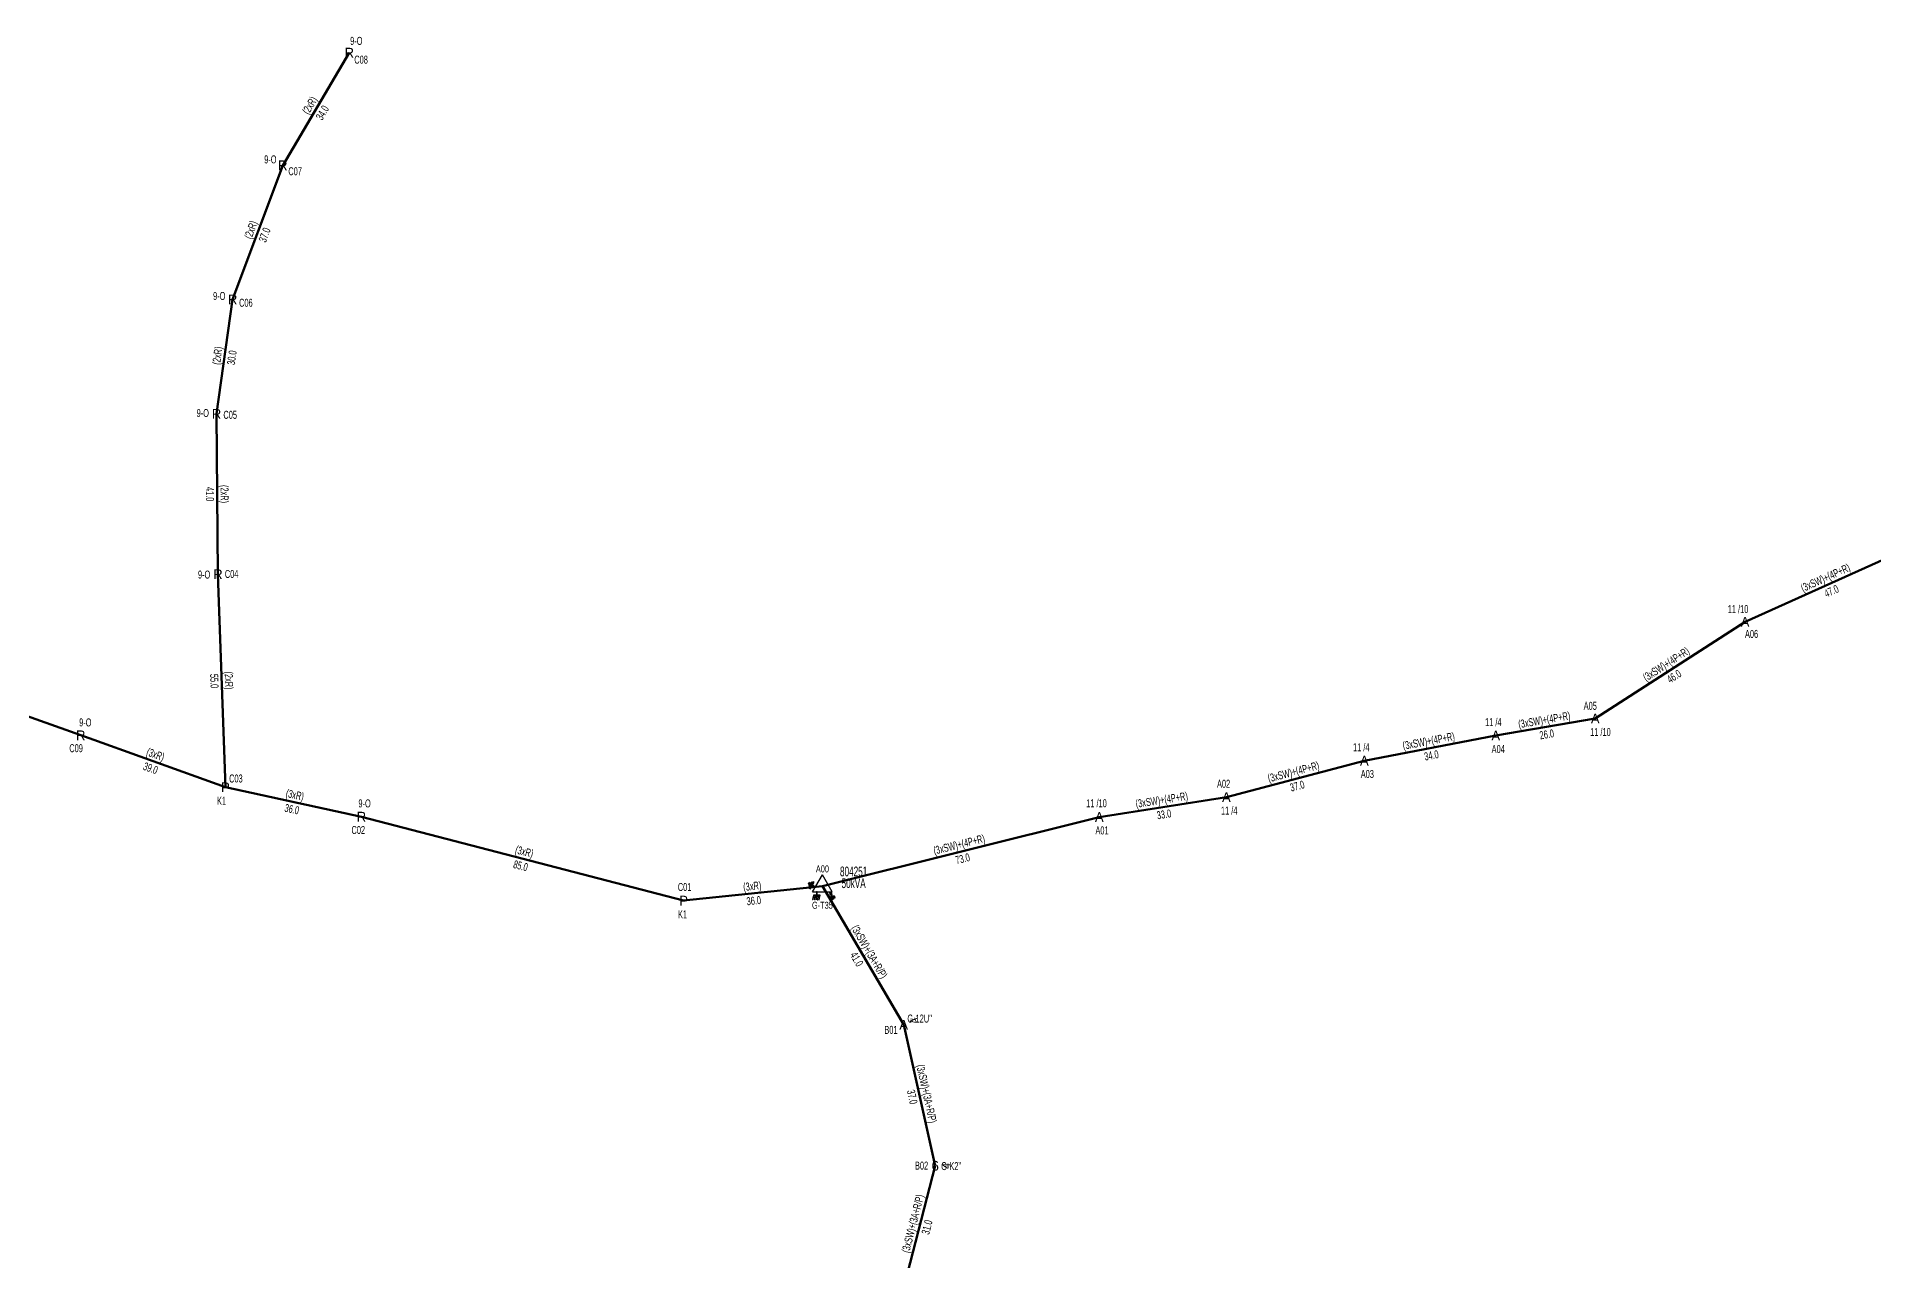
# Model space of a CAD drawing. Header units: millimetres. Extents: x 548672 to 552904, y 4175615 to 4179682.
# Drawn here: x 549734.7 to 550205, y 4176584.2 to 4176897.5 of the extents above; entities that cross this region are included whole.
import ezdxf
from ezdxf.enums import TextEntityAlignment as Align

# ---------------------------------------------------------------- set-up
doc = ezdxf.new("R2010")
doc.units = ezdxf.units.MM
for name, color, linetype, lineweight in [('DIREK_AG_MEVCUT', 120, 'Continuous', 25), ('DIREK_OG_MEVCUT', 16, 'Continuous', 25), ('HAT_AG_HAVAI_MEVCUT', 126, 'Continuous', 50), ('HAT_OG_HAVAI_MEVCUT', 48, 'Continuous', 70), ('TRAFO_MEVCUT', 5, 'Continuous', 30), ('TRAFO_TADILAT_BYSK', 5, 'Continuous', 30)]:
    doc.layers.add(name, color=color, linetype=linetype, lineweight=lineweight)
doc.styles.add('Direk', font='B_CAD')
doc.styles.get("Standard").update_dxf_attribs({"font": 'Arial'})

# ---------------------------------------------------------------- blocks, each defined once
blk = doc.blocks.new('MEV_DIREK')
h = blk.add_hatch(color=32)
h.paths.add_polyline_path([(-2.14, 0.97), (-2.35, 1.09), (-3.31, -0.55), (-3.09, -0.67), (-2.67, 0.06), (-1.89, -0.39), (-1.79, -0.22), (-2.56, 0.23)])
h.paths.add_polyline_path([(-3.46, -0.17), (-3.33, -0.25), (-2.61, 0.99), (-2.74, 1.06)])
h.paths.add_polyline_path([(-3.54, 0.29), (-3.41, 0.22), (-3.05, 0.82), (-3.18, 0.9)])
h.paths.add_polyline_path([(-3.58, 0.81), (-3.66, 0.68), (-3.53, 0.61), (-3.45, 0.74)])
h.paths.add_polyline_path([(-1.51, -2.34), (-2.26, -2.33), (-2.52, -3.47), (-2.42, -3.47), (-2.21, -2.53), (-1.91, -2.54), (-2.12, -3.47), (-2.02, -3.47), (-1.81, -2.54), (-1.51, -2.54), (-1.72, -3.47), (-1.62, -3.48), (-1.41, -2.54), (-1.11, -2.54), (-1.32, -3.48), (-1.22, -3.48), (-1.01, -2.54), (-0.71, -2.55), (-0.92, -3.48), (-0.82, -3.48), (-0.56, -2.35), (-1.31, -2.34), (-1.31, -1.44), (-1.51, -1.44)])
at = {"layer": 'TRAFO_MEVCUT'}
for points in [[(2.35, -1.57), (2.12, -1.92), (2.08, -1.44), (1.94, -1.44), (2.01, -2.32), (2.25, -1.96), (2.31, -2.67), (2.1, -2.67), (2.39, -2.87), (2.4, -2.86), (2.64, -2.49), (2.45, -2.63)], [(2.35, -1.57), (2.12, -1.92), (2.08, -1.44), (1.94, -1.44), (2.01, -2.32), (2.25, -1.96), (2.31, -2.67), (2.1, -2.67), (2.39, -2.87), (1.98, -3.19), (2.2, -3.79), (2.26, -3.74), (2.08, -3.26), (2.26, -3.13), (2.44, -3.6), (2.49, -3.56), (2.32, -3.08), (2.49, -2.94), (2.67, -3.42), (2.73, -3.38), (2.55, -2.9), (2.73, -2.76), (2.91, -3.24), (2.97, -3.2), (2.79, -2.72), (2.97, -2.58), (3.15, -3.06), (3.21, -3.01), (2.98, -2.42), (2.4, -2.86), (2.64, -2.49), (2.45, -2.63)], [(2.97, -2.58), (3.15, -3.06), (3.21, -3.01), (2.98, -2.42), (2.4, -2.86), (2.64, -2.49), (2.45, -2.63), (2.35, -1.57), (2.12, -1.92), (2.08, -1.44), (1.94, -1.44), (2.01, -2.32), (2.25, -1.96), (2.31, -2.67), (2.1, -2.67), (2.39, -2.87), (1.98, -3.19), (2.2, -3.79), (2.26, -3.74), (2.08, -3.26), (2.26, -3.13), (2.44, -3.6), (2.49, -3.56), (2.32, -3.08), (2.49, -2.94), (2.67, -3.42), (2.73, -3.38), (2.55, -2.9), (2.73, -2.76), (2.91, -3.24), (2.97, -3.2), (2.79, -2.72)]]:
    blk.add_hatch(color=32, dxfattribs=at).paths.add_polyline_path(points)
at = {"layer": 'TRAFO_MEVCUT', "linetype": 'Continuous'}
for p, q in [((-2.5, -1.44), (0, 2.89)), ((2.5, -1.44), (0, 2.89)), ((-2.5, -1.44), (2.5, -1.44))]:
    blk.add_line(p, q, dxfattribs=at)
at = {"layer": 'TRAFO_MEVCUT', "color": 32, "flags": 128}
blk.add_lwpolyline([(1.94, -1.44), (2.08, -1.44), (2.12, -1.92), (2.35, -1.57), (2.45, -2.63), (2.64, -2.49), (2.4, -2.86), (2.98, -2.42), (3.21, -3.01), (3.15, -3.06), (2.97, -2.58), (2.79, -2.72), (2.97, -3.2), (2.91, -3.24), (2.73, -2.76), (2.55, -2.9), (2.73, -3.38), (2.67, -3.42), (2.49, -2.94), (2.32, -3.08), (2.49, -3.56), (2.44, -3.6), (2.26, -3.13), (2.08, -3.26), (2.26, -3.74), (2.2, -3.79), (1.98, -3.19), (2.39, -2.87), (2.1, -2.67), (2.31, -2.67), (2.25, -1.96), (2.01, -2.32), (1.94, -1.44)], dxfattribs=at)
at = {"layer": 'TRAFO_TADILAT_BYSK', "color": 32, "flags": 128}
for points in [[(-3.53, 0.61), (-3.45, 0.74), (-3.58, 0.81), (-3.66, 0.68), (-3.53, 0.61)], [(-3.41, 0.22), (-3.05, 0.82), (-3.18, 0.9), (-3.54, 0.29), (-3.41, 0.22)], [(-3.33, -0.25), (-2.61, 0.99), (-2.74, 1.06), (-3.46, -0.17), (-3.33, -0.25)], [(-1.79, -0.22), (-2.56, 0.23), (-2.14, 0.97), (-2.35, 1.09), (-3.31, -0.55), (-3.09, -0.67), (-2.67, 0.06), (-1.89, -0.39), (-1.79, -0.22)], [(-1.31, -1.44), (-1.51, -1.44), (-1.51, -2.34), (-2.26, -2.33), (-2.52, -3.47), (-2.42, -3.47), (-2.21, -2.53), (-1.91, -2.54), (-2.12, -3.47), (-2.02, -3.47), (-1.81, -2.54), (-1.51, -2.54), (-1.72, -3.47), (-1.62, -3.48), (-1.41, -2.54), (-1.11, -2.54), (-1.32, -3.48), (-1.22, -3.48), (-1.01, -2.54), (-0.71, -2.55), (-0.92, -3.48), (-0.82, -3.48), (-0.56, -2.35), (-1.31, -2.34), (-1.31, -1.44)]]:
    blk.add_lwpolyline(points, dxfattribs=at)

msp = doc.modelspace()

# ---------------------------------------------------------------- linework, layer by layer
at = {"layer": 'HAT_AG_HAVAI_MEVCUT'}
for p, q in [((549814.72, 4176893.38), (549797.68, 4176864.53)), ((549797.68, 4176864.53), (549784.83, 4176830.21)), ((549780.71, 4176800.88), (549784.83, 4176830.21)), ((549780.71, 4176800.88), (549781.07, 4176759.82)), ((549782.98, 4176705.28), (549781.07, 4176759.82)), ((549700.96, 4176734.57), (549745.92, 4176718.58)), ((549782.98, 4176705.28), (549745.92, 4176718.58)), ((549817.82, 4176697.74), (549782.98, 4176705.28)), ((549817.82, 4176697.74), (549900.33, 4176676.25)), ((549900.33, 4176676.25), (549935.89, 4176679.97))]:
    msp.add_line(p, q, dxfattribs=at)
at = {"layer": 'HAT_OG_HAVAI_MEVCUT'}
for p, q in [((550172.2, 4176747.62), (550214.92, 4176766.83)), ((550133.83, 4176722.87), (550172.2, 4176747.62)), ((550108.36, 4176718.51), (550133.83, 4176722.87)), ((550108.36, 4176718.51), (550074.69, 4176712.09)), ((550039.36, 4176702.75), (550074.69, 4176712.09)), ((550039.36, 4176702.75), (550006.81, 4176697.66)), ((550006.81, 4176697.66), (549935.89, 4176679.97)), ((549956.706899, 4176644.43971), (549935.89, 4176679.97)), ((549956.706899, 4176644.43971), (549964.792, 4176608.342)), ((549964.792, 4176608.342), (549956.919668, 4176577.854387))]:
    msp.add_line(p, q, dxfattribs=at)

# ---------------------------------------------------------------- block references
at = {"layer": 'TRAFO_MEVCUT', "linetype": 'ByBlock'}
msp.add_blockref('MEV_DIREK', (549935.89, 4176679.97), dxfattribs=at)

# ---------------------------------------------------------------- texts
at = {"layer": 'DIREK_AG_MEVCUT', "linetype": 'ByBlock', "style": 'Direk'}
for s, p in [('R', (549814.72, 4176893.38)), ('R', (549797.68, 4176864.53)), ('R', (549784.83, 4176830.21)), ('R', (549780.71, 4176800.88)), ('R', (549781.07, 4176759.82)), ('R', (549745.92, 4176718.58)), ('P', (549782.98, 4176705.28)), ('R', (549817.82, 4176697.74)), ('P', (549900.33, 4176676.25))]:
    msp.add_text(s, height=2.5, dxfattribs=at).set_placement(p, align=Align.MIDDLE_CENTER)
at = {"layer": 'DIREK_AG_MEVCUT', "linetype": 'ByBlock', "width": 0.53}
for s, p in [('9-O', (549816.508733, 4176896.408459)), ('C08', (549817.733596, 4176891.600046)), ('9-O', (549794.494567, 4176866.052604)), ('C07', (549800.837803, 4176863.020603)), ('9-O', (549781.405981, 4176831.080316)), ('C06', (549788.222137, 4176829.347788)), ('9-O', (549777.183683, 4176801.110933)), ('C05', (549784.202519, 4176800.651281)), ('9-O', (549777.536912, 4176759.74266)), ('C04', (549784.569162, 4176759.896597)), ('9-O', (549747.10137, 4176721.886725)), ('C09', (549744.742472, 4176715.284028)), ('C03', (549785.665192, 4176707.524937)), ('K1', (549781.988086, 4176701.815473)), ('9-O', (549818.633241, 4176701.152299)), ('C02', (549817.008584, 4176694.335356)), ('C01', (549900.593231, 4176679.740087)), ('K1', (549900.064638, 4176672.731651))]:
    msp.add_text(s, height=2.05, dxfattribs=at).set_placement(p, align=Align.MIDDLE_CENTER)
at = {"layer": 'DIREK_OG_MEVCUT', "linetype": 'ByBlock', "width": 0.53}
for s, p in [('11 /10', (550170.412543, 4176750.90965)), ('A06', (550173.87101, 4176744.544659)), ('A05', (550132.560406, 4176726.131615)), ('11 /4', (550107.734122, 4176721.969585)), ('11 /10', (550135.166814, 4176719.435696)), ('11 /4', (550073.910136, 4176715.522108)), ('A04', (550108.983076, 4176715.065907)), ('A02', (550038.641399, 4176706.175436)), ('A03', (550075.465522, 4176708.677001)), ('11 /10', (550006.095281, 4176701.189751)), ('11 /4', (550040.082329, 4176699.306793)), ('A01', (550007.504599, 4176694.229616))]:
    msp.add_text(s, height=2.05, dxfattribs=at).set_placement(p, align=Align.MIDDLE_CENTER)
at = {"layer": 'DIREK_OG_MEVCUT', "linetype": 'ByBlock', "style": 'Direk'}
for p in [(550172.2, 4176747.62), (550133.83, 4176722.87), (550108.36, 4176718.51), (550074.69, 4176712.09), (550039.36, 4176702.75), (550006.81, 4176697.66)]:
    msp.add_text('A', height=2.5, dxfattribs=at).set_placement(p, align=Align.MIDDLE_CENTER)
at = {"layer": 'DIREK_OG_MEVCUT', "style": 'Direk'}
for s, p in [('A', (549956.706899, 4176644.43971)), ('6', (549964.792, 4176608.342))]:
    msp.add_text(s, height=2.5, dxfattribs=at).set_placement(p, align=Align.MIDDLE_CENTER)
at = {"layer": 'DIREK_OG_MEVCUT', "color": 32, "style": 'Direk'}
for rotation, p in [(111.495164, (549959.312154, 4176645.465694)), (449.07316, (549967.591634, 4176608.296708))]:
    msp.add_text('4', height=2, rotation=rotation, dxfattribs=at).set_placement(p, align=Align.MIDDLE_CENTER)
at = {"layer": 'DIREK_OG_MEVCUT', "width": 0.53}
for s, p in [("G-12U''", (549960.802277, 4176646.052523)), ('B01', (549953.450329, 4176643.157231)), ('B02', (549961.292458, 4176608.398615)), ("G-K2''", (549968.878552, 4176608.275888))]:
    msp.add_text(s, height=2.05, dxfattribs=at).set_placement(p, align=Align.MIDDLE_CENTER)
at = {"layer": 'HAT_AG_HAVAI_MEVCUT', "lineweight": 30, "width": 0.53}
for s, rotation, p in [('(2xR)', 419.432149, (549805.468127, 4176879.387275, 274898.84)), ('(2xR)', 429.473233, (549790.458968, 4176847.668048, 274892.415)), ('(2xR)', 82.003951, (549781.928264, 4176815.663239, 274892.415)), ('(2xR)', 270.502337, (549781.739967, 4176780.357452, 274890.535)), ('(2xR)', 272.005688, (549782.874479, 4176732.579749, 274890.535)), ('(3xR)', 340.25808, (549764.737116, 4176712.73004, 274872.96)), ('(3xR)', 347.788492, (549800.579793, 4176702.340767, 274891.49)), ('(3xR)', 345.40146, (549859.289238, 4176687.817558, 274950.165)), ('(3xR)', 5.972099, (549918.021562, 4176678.955387, 274967.945))]:
    msp.add_text(s, height=2.05, rotation=rotation, dxfattribs=at).set_placement(p, align=Align.CENTER)
for s, rotation, p in [('34.0', 419.432149, (549806.931873, 4176878.522725, 274898.84)), ('37.0', 429.473233, (549792.051032, 4176847.071952, 274892.415)), ('30.0', 82.003951, (549783.611736, 4176815.426761, 274892.415)), ('41.0', 270.502337, (549780.040033, 4176780.342548, 274890.535)), ('55.0', 272.005688, (549781.175521, 4176732.520251, 274890.535)), ('39.0', 340.25808, (549764.162884, 4176711.12996, 274872.96)), ('36.0', 347.788492, (549800.220207, 4176700.679233, 274891.49)), ('85.0', 345.40146, (549858.860762, 4176686.172442, 274950.165)), ('36.0', 5.972099, (549918.198438, 4176677.264613, 274967.945))]:
    msp.add_text(s, height=2.05, rotation=rotation, dxfattribs=at).set_placement(p, align=Align.TOP_CENTER)
at = {"layer": 'HAT_OG_HAVAI_MEVCUT', "lineweight": 30, "width": 0.53}
for s, rotation, p in [('(3xSW)+(4P+R)', 24.212129, (550193.211401, 4176758.000228, 275107.46)), ('(3xSW)+(4P+R)', 32.82344, (550152.554256, 4176735.959293, 275086.1)), ('(3xSW)+(4P+R)', 9.713842, (550120.951582, 4176721.527813, 275066.915)), ('(3xSW)+(4P+R)', 370.795245, (550091.365795, 4176716.134957, 275037.345)), ('(3xSW)+(4P+R)', 14.808203, (550056.807753, 4176708.241769, 275037.345)), ('(3xSW)+(4P+R)', 368.88764, (550022.953677, 4176701.044794, 275003.405)), ('(3xSW)+(4P+R)', 374.005825, (549971.144283, 4176689.63973, 274967.945)), ('(3xSW)+(3A+R/P)', 300.365679, (549947.031843, 4176662.634545, 274967.945)), ('(3xSW)+(3A+R/P)', 282.62465, (549961.578899, 4176626.576634, 274982.396)), ('(3xSW)+(3A+R/P)', 435.52167, (549960.032828, 4176593.310705, 274978.459834))]:
    msp.add_text(s, height=2.05, rotation=rotation, dxfattribs=at).set_placement(p, align=Align.CENTER)
for s, rotation, p in [('47.0', 24.212129, (550193.908599, 4176756.449772, 275107.46)), ('46.0', 32.82344, (550153.475744, 4176734.530707, 275086.1)), ('26.0', 9.713842, (550121.238418, 4176719.852187, 275066.915)), ('34.0', 370.795245, (550091.684205, 4176714.465043, 275037.345)), ('37.0', 14.808203, (550057.242247, 4176706.598231, 275037.345)), ('33.0', 368.88764, (550023.216323, 4176699.365206, 275003.405)), ('73.0', 374.005825, (549971.555717, 4176687.99027, 274967.945)), ('41.0', 300.365679, (549945.565055, 4176661.775166, 274967.945)), ('37.0', 282.62465, (549959.92, 4176626.205076, 274982.396)), ('31.0', 435.52167, (549961.67884, 4176592.885682, 274978.459834))]:
    msp.add_text(s, height=2.05, rotation=rotation, dxfattribs=at).set_placement(p, align=Align.TOP_CENTER)
at = {"layer": 'TRAFO_MEVCUT', "linetype": 'ByBlock', "width": 0.6}
for s, height, p in [('A00', 1.8, (549935.89, 4176683.47)), ('804251', 2.5, (549943.89, 4176682.47)), ('50kVA', 2.5, (549943.89, 4176679.47))]:
    msp.add_text(s, height=height, dxfattribs=at).set_placement(p, align=Align.CENTER)
msp.add_text('G-T35', height=1.8, dxfattribs=at).set_placement((549935.89, 4176675.97), align=Align.TOP_CENTER)

doc.saveas('drawing.dxf')
